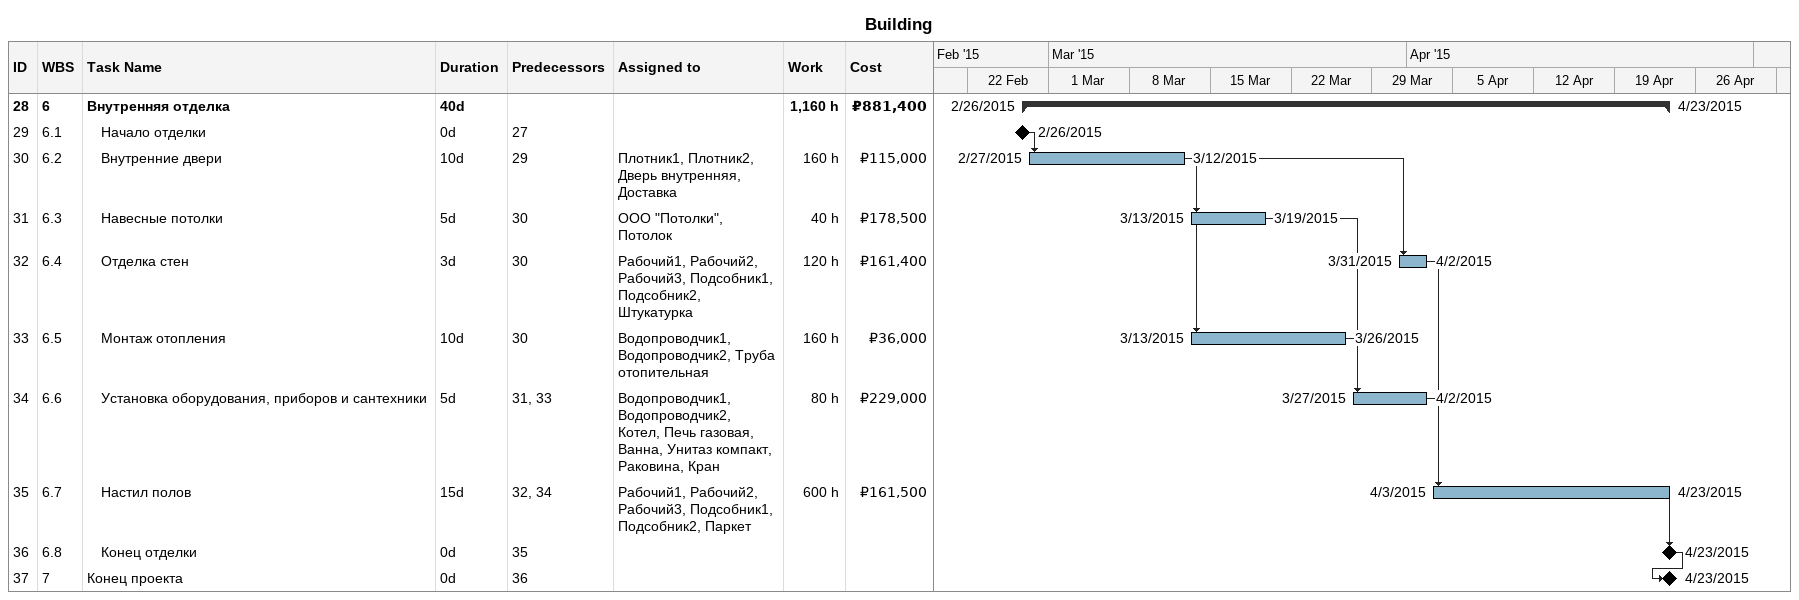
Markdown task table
Building

| ID | WBS | Task | Duration | Start | Finish | Predecessors | Resources | Work (h) | Cost (₽) |
|---|---|---|---|---|---|---|---|---|---|
| 28 | 6 | **Внутренняя отделка** | 40d | 2015-02-26 | 2015-04-23 |  |  | 1160 | 881400 |
| 29 | 6.1 | Начало отделки | 0d | 2015-02-26 | 2015-02-26 | 27 |  |  |  |
| 30 | 6.2 | Внутренние двери | 10d | 2015-02-27 | 2015-03-12 | 29 | Плотник1, Плотник2, Дверь внутренняя, Доставка | 160 | 115000 |
| 31 | 6.3 | Навесные потолки | 5d | 2015-03-13 | 2015-03-19 | 30 | ООО "Потолки", Потолок | 40 | 178500 |
| 32 | 6.4 | Отделка стен | 3d | 2015-03-31 | 2015-04-02 | 30 | Рабочий1, Рабочий2, Рабочий3, Подсобник1, Подсобник2, Штукатурка | 120 | 161400 |
| 33 | 6.5 | Монтаж отопления | 10d | 2015-03-13 | 2015-03-26 | 30 | Водопроводчик1, Водопроводчик2, Труба отопительная | 160 | 36000 |
| 34 | 6.6 | Установка оборудования, приборов и сантехники | 5d | 2015-03-27 | 2015-04-02 | 31, 33 | Водопроводчик1, Водопроводчик2, Котел, Печь газовая, Ванна, Унитаз компакт, Раковина, Кран | 80 | 229000 |
| 35 | 6.7 | Настил полов | 15d | 2015-04-03 | 2015-04-23 | 32, 34 | Рабочий1, Рабочий2, Рабочий3, Подсобник1, Подсобник2, Паркет | 600 | 161500 |
| 36 | 6.8 | Конец отделки | 0d | 2015-04-23 | 2015-04-23 | 35 |  |  |  |
| 37 | 7 | Конец проекта | 0d | 2015-04-23 | 2015-04-23 | 36 |  |  |  |
